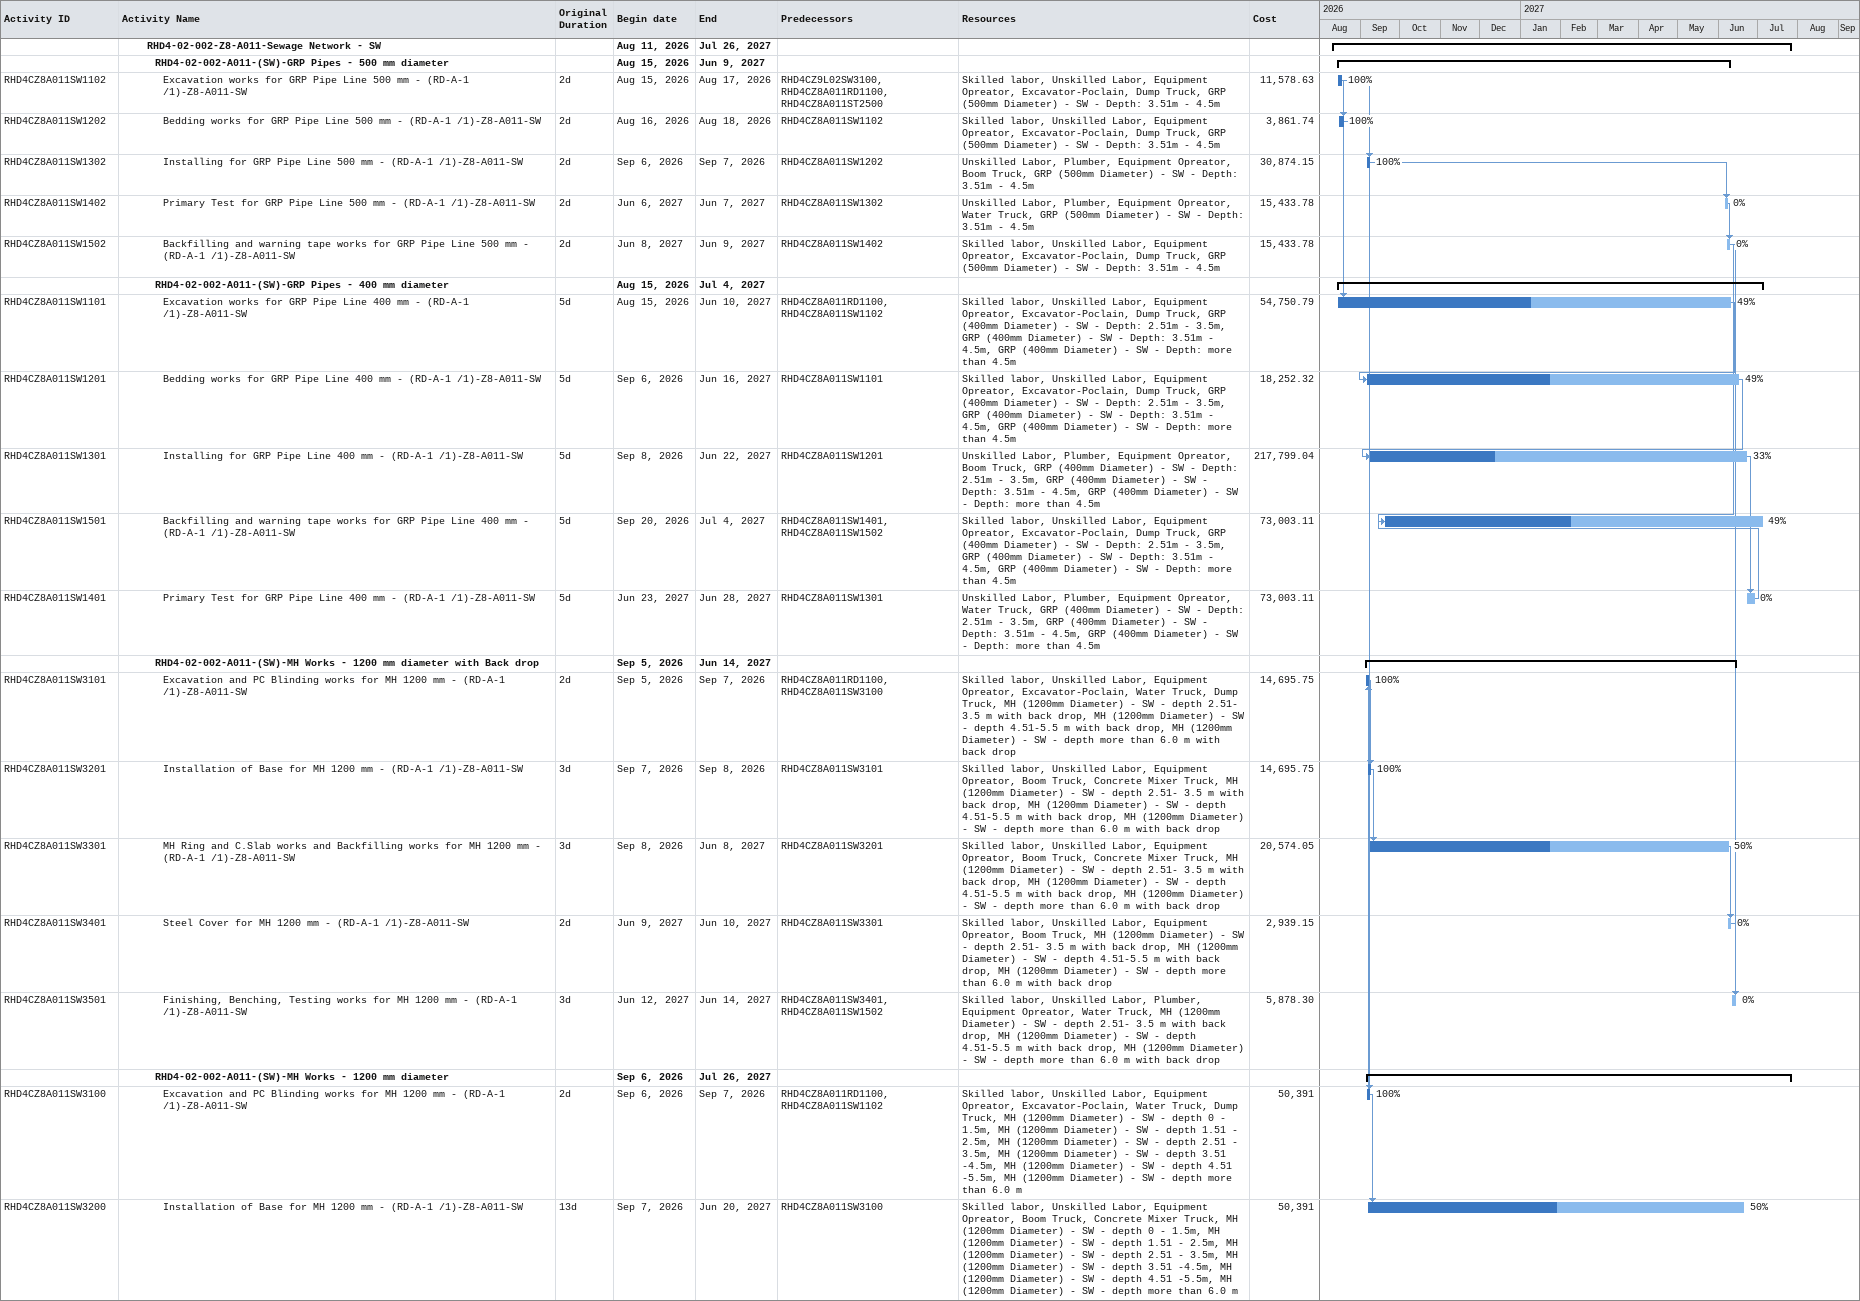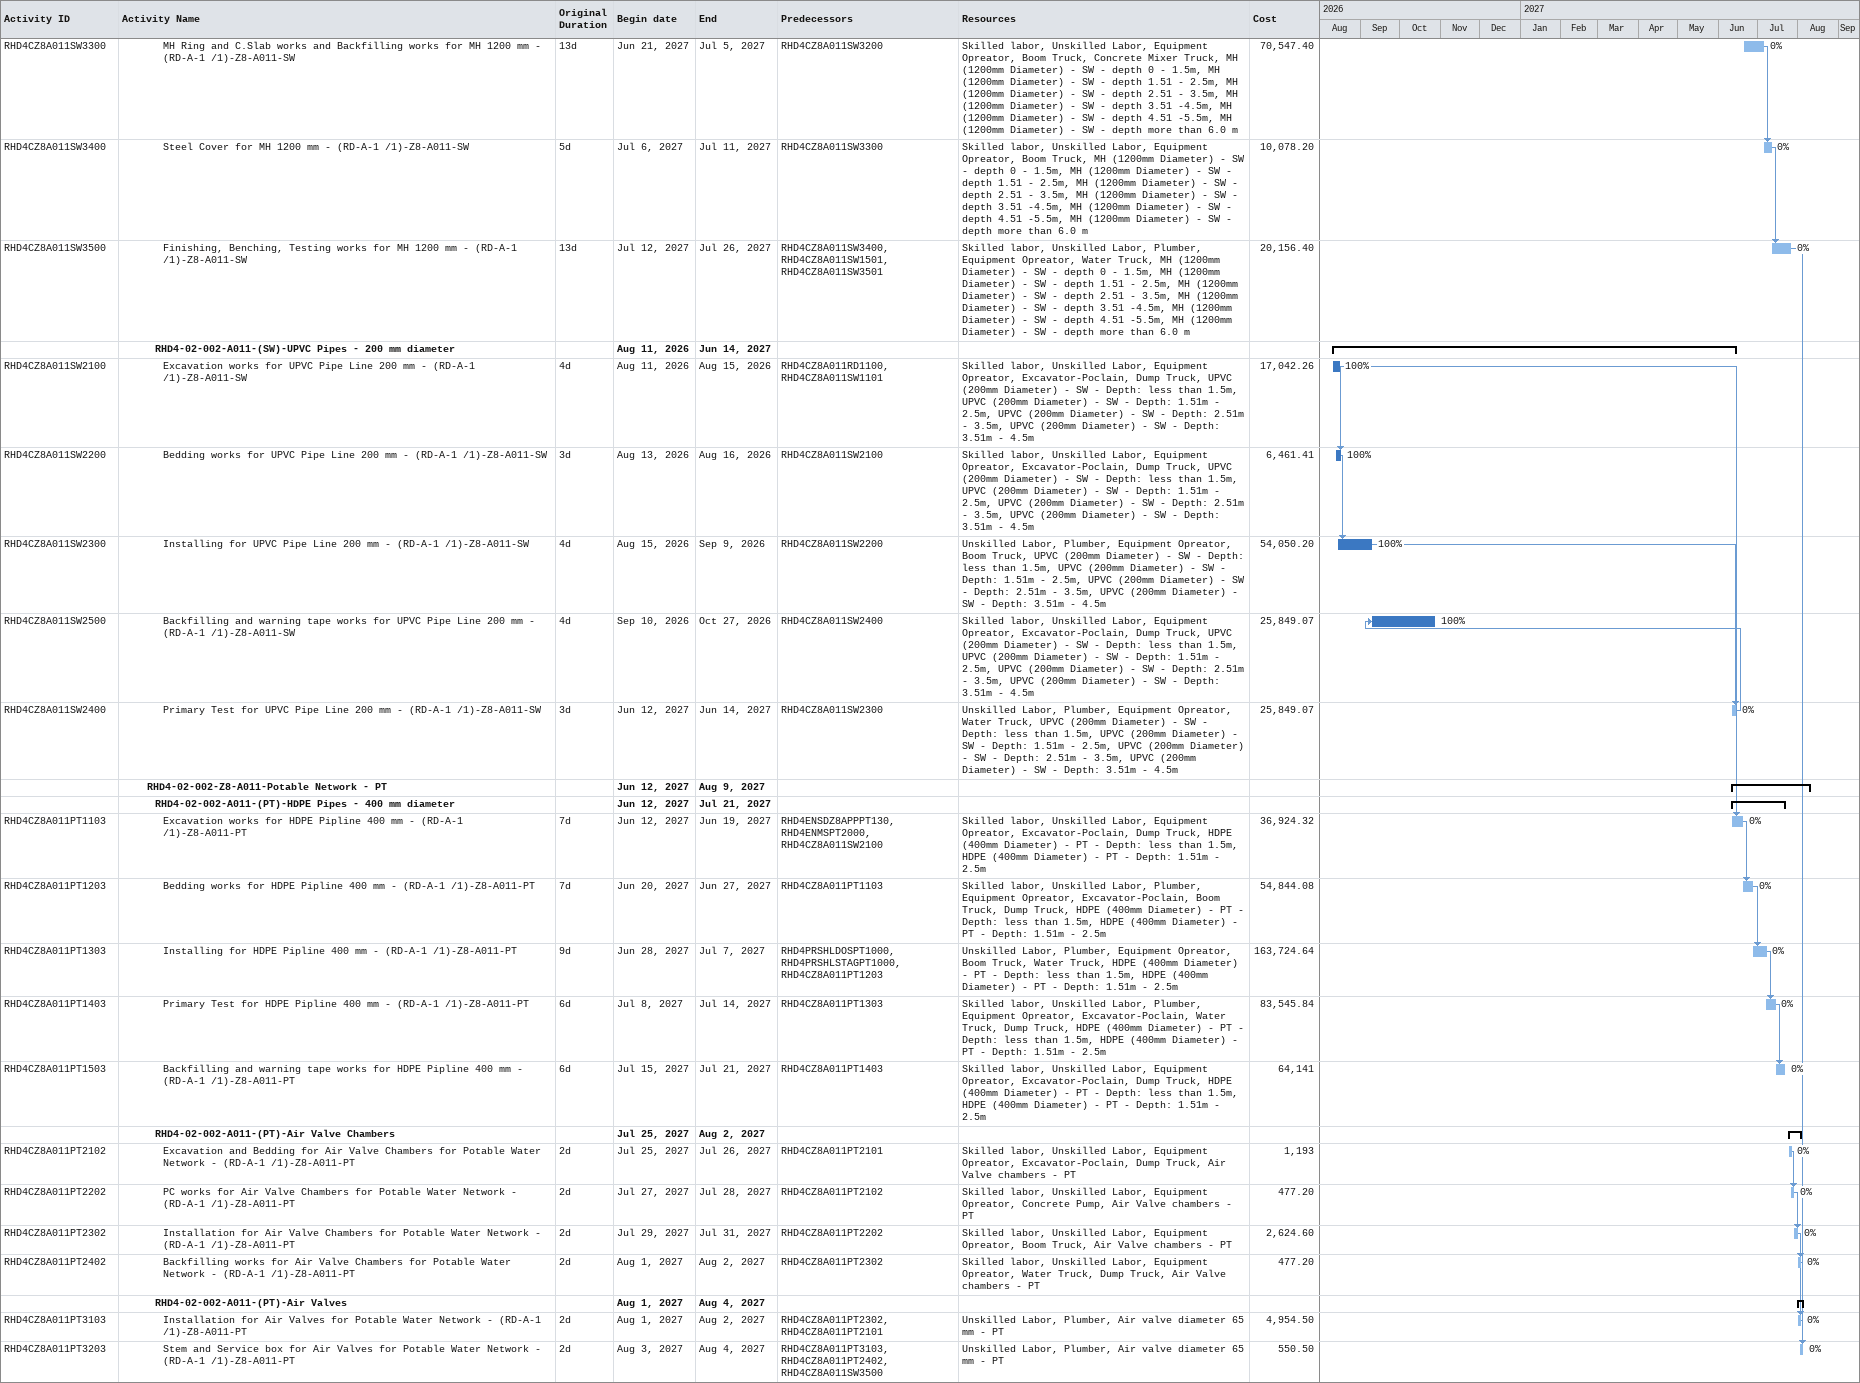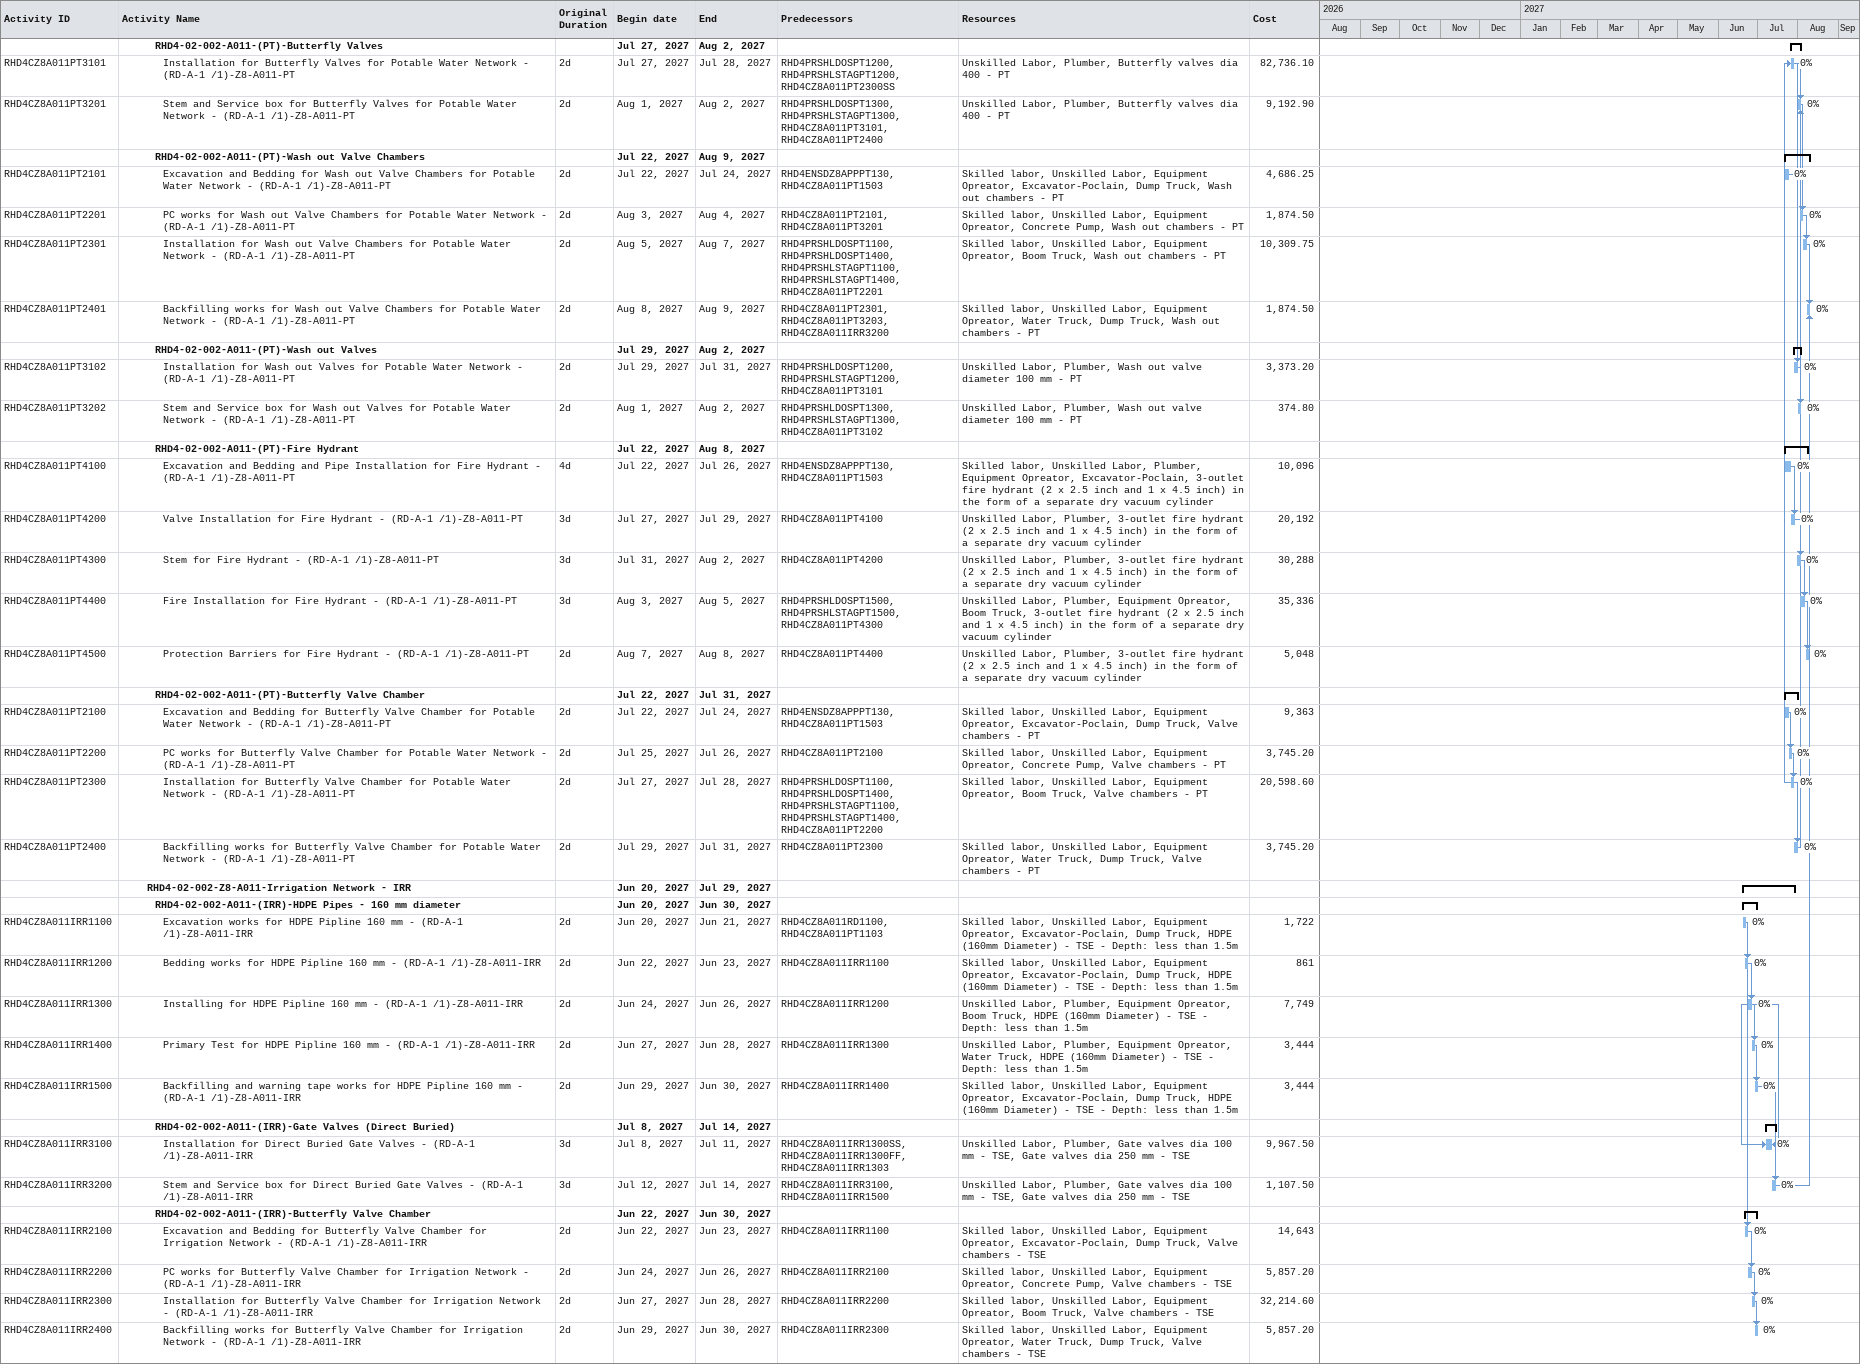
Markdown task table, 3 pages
| ID | Level | Task | Original duration | Start | Finish | Predecessors | Resources | % complete | Cost |
|---|---|---|---|---|---|---|---|---|---|
|  | 4 | **RHD4-02-002-Z8-A011-Sewage Network - SW** |  | 2026-08-11 | 2027-07-26 |  |  |  |  |
|  | 5 | **RHD4-02-002-A011-(SW)-GRP Pipes - 500 mm diameter** |  | 2026-08-15 | 2027-06-09 |  |  |  |  |
| RHD4CZ8A011SW1102 | 6 | Excavation works for GRP Pipe Line 500 mm - (RD-A-1 /1)-Z8-A011-SW | 2d | 2026-08-15 | 2026-08-17 | RHD4CZ9L02SW3100, RHD4CZ8A011RD1100, RHD4CZ8A011ST2500 | Skilled labor, Unskilled Labor, Equipment Opreator, Excavator-Poclain, Dump Truck, GRP (500mm Diameter) - SW - Depth: 3.51m - 4.5m | 100 | 11578.63 |
| RHD4CZ8A011SW1202 | 6 | Bedding works for GRP Pipe Line 500 mm - (RD-A-1 /1)-Z8-A011-SW | 2d | 2026-08-16 | 2026-08-18 | RHD4CZ8A011SW1102 | Skilled labor, Unskilled Labor, Equipment Opreator, Excavator-Poclain, Dump Truck, GRP (500mm Diameter) - SW - Depth: 3.51m - 4.5m | 100 | 3861.74 |
| RHD4CZ8A011SW1302 | 6 | Installing for GRP Pipe Line 500 mm - (RD-A-1 /1)-Z8-A011-SW | 2d | 2026-09-06 | 2026-09-07 | RHD4CZ8A011SW1202 | Unskilled Labor, Plumber, Equipment Opreator, Boom Truck, GRP (500mm Diameter) - SW - Depth: 3.51m - 4.5m | 100 | 30874.15 |
| RHD4CZ8A011SW1402 | 6 | Primary Test for GRP Pipe Line 500 mm - (RD-A-1 /1)-Z8-A011-SW | 2d | 2027-06-06 | 2027-06-07 | RHD4CZ8A011SW1302 | Unskilled Labor, Plumber, Equipment Opreator, Water Truck, GRP (500mm Diameter) - SW - Depth: 3.51m - 4.5m | 0 | 15433.78 |
| RHD4CZ8A011SW1502 | 6 | Backfilling and warning tape works for GRP Pipe Line 500 mm - (RD-A-1 /1)-Z8-A011-SW | 2d | 2027-06-08 | 2027-06-09 | RHD4CZ8A011SW1402 | Skilled labor, Unskilled Labor, Equipment Opreator, Excavator-Poclain, Dump Truck, GRP (500mm Diameter) - SW - Depth: 3.51m - 4.5m | 0 | 15433.78 |
|  | 5 | **RHD4-02-002-A011-(SW)-GRP Pipes - 400 mm diameter** |  | 2026-08-15 | 2027-07-04 |  |  |  |  |
| RHD4CZ8A011SW1101 | 6 | Excavation works for GRP Pipe Line 400 mm - (RD-A-1 /1)-Z8-A011-SW | 5d | 2026-08-15 | 2027-06-10 | RHD4CZ8A011RD1100, RHD4CZ8A011SW1102 | Skilled labor, Unskilled Labor, Equipment Opreator, Excavator-Poclain, Dump Truck, GRP (400mm Diameter) - SW - Depth: 2.51m - 3.5m, GRP (400mm Diameter) - SW - Depth: 3.51m - 4.5m, GRP (400mm Diameter) - SW - Depth: more than 4.5m | 49 | 54750.79 |
| RHD4CZ8A011SW1201 | 6 | Bedding works for GRP Pipe Line 400 mm - (RD-A-1 /1)-Z8-A011-SW | 5d | 2026-09-06 | 2027-06-16 | RHD4CZ8A011SW1101 | Skilled labor, Unskilled Labor, Equipment Opreator, Excavator-Poclain, Dump Truck, GRP (400mm Diameter) - SW - Depth: 2.51m - 3.5m, GRP (400mm Diameter) - SW - Depth: 3.51m - 4.5m, GRP (400mm Diameter) - SW - Depth: more than 4.5m | 49 | 18252.32 |
| RHD4CZ8A011SW1301 | 6 | Installing for GRP Pipe Line 400 mm - (RD-A-1 /1)-Z8-A011-SW | 5d | 2026-09-08 | 2027-06-22 | RHD4CZ8A011SW1201 | Unskilled Labor, Plumber, Equipment Opreator, Boom Truck, GRP (400mm Diameter) - SW - Depth: 2.51m - 3.5m, GRP (400mm Diameter) - SW - Depth: 3.51m - 4.5m, GRP (400mm Diameter) - SW - Depth: more than 4.5m | 33 | 217799.04 |
| RHD4CZ8A011SW1501 | 6 | Backfilling and warning tape works for GRP Pipe Line 400 mm - (RD-A-1 /1)-Z8-A011-SW | 5d | 2026-09-20 | 2027-07-04 | RHD4CZ8A011SW1401, RHD4CZ8A011SW1502 | Skilled labor, Unskilled Labor, Equipment Opreator, Excavator-Poclain, Dump Truck, GRP (400mm Diameter) - SW - Depth: 2.51m - 3.5m, GRP (400mm Diameter) - SW - Depth: 3.51m - 4.5m, GRP (400mm Diameter) - SW - Depth: more than 4.5m | 49 | 73003.11 |
| RHD4CZ8A011SW1401 | 6 | Primary Test for GRP Pipe Line 400 mm - (RD-A-1 /1)-Z8-A011-SW | 5d | 2027-06-23 | 2027-06-28 | RHD4CZ8A011SW1301 | Unskilled Labor, Plumber, Equipment Opreator, Water Truck, GRP (400mm Diameter) - SW - Depth: 2.51m - 3.5m, GRP (400mm Diameter) - SW - Depth: 3.51m - 4.5m, GRP (400mm Diameter) - SW - Depth: more than 4.5m | 0 | 73003.11 |
|  | 5 | **RHD4-02-002-A011-(SW)-MH Works - 1200 mm diameter with Back drop** |  | 2026-09-05 | 2027-06-14 |  |  |  |  |
| RHD4CZ8A011SW3101 | 6 | Excavation and PC Blinding works for MH 1200 mm - (RD-A-1 /1)-Z8-A011-SW | 2d | 2026-09-05 | 2026-09-07 | RHD4CZ8A011RD1100, RHD4CZ8A011SW3100 | Skilled labor, Unskilled Labor, Equipment Opreator, Excavator-Poclain, Water Truck, Dump Truck, MH (1200mm Diameter) - SW - depth 2.51- 3.5 m with back drop, MH (1200mm Diameter) - SW - depth 4.51-5.5 m with back drop, MH (1200mm Diameter) - SW - depth more than 6.0 m with back drop | 100 | 14695.75 |
| RHD4CZ8A011SW3201 | 6 | Installation of Base for MH 1200 mm - (RD-A-1 /1)-Z8-A011-SW | 3d | 2026-09-07 | 2026-09-08 | RHD4CZ8A011SW3101 | Skilled labor, Unskilled Labor, Equipment Opreator, Boom Truck, Concrete Mixer Truck, MH (1200mm Diameter) - SW - depth 2.51- 3.5 m with back drop, MH (1200mm Diameter) - SW - depth 4.51-5.5 m with back drop, MH (1200mm Diameter) - SW - depth more than 6.0 m with back drop | 100 | 14695.75 |
| RHD4CZ8A011SW3301 | 6 | MH Ring and C.Slab works and Backfilling works for MH 1200 mm - (RD-A-1 /1)-Z8-A011-SW | 3d | 2026-09-08 | 2027-06-08 | RHD4CZ8A011SW3201 | Skilled labor, Unskilled Labor, Equipment Opreator, Boom Truck, Concrete Mixer Truck, MH (1200mm Diameter) - SW - depth 2.51- 3.5 m with back drop, MH (1200mm Diameter) - SW - depth 4.51-5.5 m with back drop, MH (1200mm Diameter) - SW - depth more than 6.0 m with back drop | 50 | 20574.05 |
| RHD4CZ8A011SW3401 | 6 | Steel Cover for MH 1200 mm - (RD-A-1 /1)-Z8-A011-SW | 2d | 2027-06-09 | 2027-06-10 | RHD4CZ8A011SW3301 | Skilled labor, Unskilled Labor, Equipment Opreator, Boom Truck, MH (1200mm Diameter) - SW - depth 2.51- 3.5 m with back drop, MH (1200mm Diameter) - SW - depth 4.51-5.5 m with back drop, MH (1200mm Diameter) - SW - depth more than 6.0 m with back drop | 0 | 2939.15 |
| RHD4CZ8A011SW3501 | 6 | Finishing, Benching, Testing works for MH 1200 mm - (RD-A-1 /1)-Z8-A011-SW | 3d | 2027-06-12 | 2027-06-14 | RHD4CZ8A011SW3401, RHD4CZ8A011SW1502 | Skilled labor, Unskilled Labor, Plumber, Equipment Opreator, Water Truck, MH (1200mm Diameter) - SW - depth 2.51- 3.5 m with back drop, MH (1200mm Diameter) - SW - depth 4.51-5.5 m with back drop, MH (1200mm Diameter) - SW - depth more than 6.0 m with back drop | 0 | 5878.30 |
|  | 5 | **RHD4-02-002-A011-(SW)-MH Works - 1200 mm diameter** |  | 2026-09-06 | 2027-07-26 |  |  |  |  |
| RHD4CZ8A011SW3100 | 6 | Excavation and PC Blinding works for MH 1200 mm - (RD-A-1 /1)-Z8-A011-SW | 2d | 2026-09-06 | 2026-09-07 | RHD4CZ8A011RD1100, RHD4CZ8A011SW1102 | Skilled labor, Unskilled Labor, Equipment Opreator, Excavator-Poclain, Water Truck, Dump Truck, MH (1200mm Diameter) - SW - depth 0 - 1.5m, MH (1200mm Diameter) - SW - depth 1.51 - 2.5m, MH (1200mm Diameter) - SW - depth 2.51 - 3.5m, MH (1200mm Diameter) - SW - depth 3.51 -4.5m, MH (1200mm Diameter) - SW - depth 4.51 -5.5m, MH (1200mm Diameter) - SW - depth more than 6.0 m | 100 | 50391 |
| RHD4CZ8A011SW3200 | 6 | Installation of Base for MH 1200 mm - (RD-A-1 /1)-Z8-A011-SW | 13d | 2026-09-07 | 2027-06-20 | RHD4CZ8A011SW3100 | Skilled labor, Unskilled Labor, Equipment Opreator, Boom Truck, Concrete Mixer Truck, MH (1200mm Diameter) - SW - depth 0 - 1.5m, MH (1200mm Diameter) - SW - depth 1.51 - 2.5m, MH (1200mm Diameter) - SW - depth 2.51 - 3.5m, MH (1200mm Diameter) - SW - depth 3.51 -4.5m, MH (1200mm Diameter) - SW - depth 4.51 -5.5m, MH (1200mm Diameter) - SW - depth more than 6.0 m | 50 | 50391 |
| RHD4CZ8A011SW3300 | 6 | MH Ring and C.Slab works and Backfilling works for MH 1200 mm - (RD-A-1 /1)-Z8-A011-SW | 13d | 2027-06-21 | 2027-07-05 | RHD4CZ8A011SW3200 | Skilled labor, Unskilled Labor, Equipment Opreator, Boom Truck, Concrete Mixer Truck, MH (1200mm Diameter) - SW - depth 0 - 1.5m, MH (1200mm Diameter) - SW - depth 1.51 - 2.5m, MH (1200mm Diameter) - SW - depth 2.51 - 3.5m, MH (1200mm Diameter) - SW - depth 3.51 -4.5m, MH (1200mm Diameter) - SW - depth 4.51 -5.5m, MH (1200mm Diameter) - SW - depth more than 6.0 m | 0 | 70547.40 |
| RHD4CZ8A011SW3400 | 6 | Steel Cover for MH 1200 mm - (RD-A-1 /1)-Z8-A011-SW | 5d | 2027-07-06 | 2027-07-11 | RHD4CZ8A011SW3300 | Skilled labor, Unskilled Labor, Equipment Opreator, Boom Truck, MH (1200mm Diameter) - SW - depth 0 - 1.5m, MH (1200mm Diameter) - SW - depth 1.51 - 2.5m, MH (1200mm Diameter) - SW - depth 2.51 - 3.5m, MH (1200mm Diameter) - SW - depth 3.51 -4.5m, MH (1200mm Diameter) - SW - depth 4.51 -5.5m, MH (1200mm Diameter) - SW - depth more than 6.0 m | 0 | 10078.20 |
| RHD4CZ8A011SW3500 | 6 | Finishing, Benching, Testing works for MH 1200 mm - (RD-A-1 /1)-Z8-A011-SW | 13d | 2027-07-12 | 2027-07-26 | RHD4CZ8A011SW3400, RHD4CZ8A011SW1501, RHD4CZ8A011SW3501 | Skilled labor, Unskilled Labor, Plumber, Equipment Opreator, Water Truck, MH (1200mm Diameter) - SW - depth 0 - 1.5m, MH (1200mm Diameter) - SW - depth 1.51 - 2.5m, MH (1200mm Diameter) - SW - depth 2.51 - 3.5m, MH (1200mm Diameter) - SW - depth 3.51 -4.5m, MH (1200mm Diameter) - SW - depth 4.51 -5.5m, MH (1200mm Diameter) - SW - depth more than 6.0 m | 0 | 20156.40 |
|  | 5 | **RHD4-02-002-A011-(SW)-UPVC Pipes - 200 mm diameter** |  | 2026-08-11 | 2027-06-14 |  |  |  |  |
| RHD4CZ8A011SW2100 | 6 | Excavation works for UPVC Pipe Line 200 mm - (RD-A-1 /1)-Z8-A011-SW | 4d | 2026-08-11 | 2026-08-15 | RHD4CZ8A011RD1100, RHD4CZ8A011SW1101 | Skilled labor, Unskilled Labor, Equipment Opreator, Excavator-Poclain, Dump Truck, UPVC (200mm Diameter) - SW - Depth: less than 1.5m, UPVC (200mm Diameter) - SW - Depth: 1.51m - 2.5m, UPVC (200mm Diameter) - SW - Depth: 2.51m - 3.5m, UPVC (200mm Diameter) - SW - Depth: 3.51m - 4.5m | 100 | 17042.26 |
| RHD4CZ8A011SW2200 | 6 | Bedding works for UPVC Pipe Line 200 mm - (RD-A-1 /1)-Z8-A011-SW | 3d | 2026-08-13 | 2026-08-16 | RHD4CZ8A011SW2100 | Skilled labor, Unskilled Labor, Equipment Opreator, Excavator-Poclain, Dump Truck, UPVC (200mm Diameter) - SW - Depth: less than 1.5m, UPVC (200mm Diameter) - SW - Depth: 1.51m - 2.5m, UPVC (200mm Diameter) - SW - Depth: 2.51m - 3.5m, UPVC (200mm Diameter) - SW - Depth: 3.51m - 4.5m | 100 | 6461.41 |
| RHD4CZ8A011SW2300 | 6 | Installing for UPVC Pipe Line 200 mm - (RD-A-1 /1)-Z8-A011-SW | 4d | 2026-08-15 | 2026-09-09 | RHD4CZ8A011SW2200 | Unskilled Labor, Plumber, Equipment Opreator, Boom Truck, UPVC (200mm Diameter) - SW - Depth: less than 1.5m, UPVC (200mm Diameter) - SW - Depth: 1.51m - 2.5m, UPVC (200mm Diameter) - SW - Depth: 2.51m - 3.5m, UPVC (200mm Diameter) - SW - Depth: 3.51m - 4.5m | 100 | 54050.20 |
| RHD4CZ8A011SW2500 | 6 | Backfilling and warning tape works for UPVC Pipe Line 200 mm - (RD-A-1 /1)-Z8-A011-SW | 4d | 2026-09-10 | 2026-10-27 | RHD4CZ8A011SW2400 | Skilled labor, Unskilled Labor, Equipment Opreator, Excavator-Poclain, Dump Truck, UPVC (200mm Diameter) - SW - Depth: less than 1.5m, UPVC (200mm Diameter) - SW - Depth: 1.51m - 2.5m, UPVC (200mm Diameter) - SW - Depth: 2.51m - 3.5m, UPVC (200mm Diameter) - SW - Depth: 3.51m - 4.5m | 100 | 25849.07 |
| RHD4CZ8A011SW2400 | 6 | Primary Test for UPVC Pipe Line 200 mm - (RD-A-1 /1)-Z8-A011-SW | 3d | 2027-06-12 | 2027-06-14 | RHD4CZ8A011SW2300 | Unskilled Labor, Plumber, Equipment Opreator, Water Truck, UPVC (200mm Diameter) - SW - Depth: less than 1.5m, UPVC (200mm Diameter) - SW - Depth: 1.51m - 2.5m, UPVC (200mm Diameter) - SW - Depth: 2.51m - 3.5m, UPVC (200mm Diameter) - SW - Depth: 3.51m - 4.5m | 0 | 25849.07 |
|  | 4 | **RHD4-02-002-Z8-A011-Potable Network - PT** |  | 2027-06-12 | 2027-08-09 |  |  |  |  |
|  | 5 | **RHD4-02-002-A011-(PT)-HDPE Pipes - 400 mm diameter** |  | 2027-06-12 | 2027-07-21 |  |  |  |  |
| RHD4CZ8A011PT1103 | 6 | Excavation works for HDPE Pipline 400 mm - (RD-A-1 /1)-Z8-A011-PT | 7d | 2027-06-12 | 2027-06-19 | RHD4ENSDZ8APPPT130, RHD4ENMSPT2000, RHD4CZ8A011SW2100 | Skilled labor, Unskilled Labor, Equipment Opreator, Excavator-Poclain, Dump Truck, HDPE (400mm Diameter) - PT - Depth: less than 1.5m, HDPE (400mm Diameter) - PT - Depth: 1.51m - 2.5m | 0 | 36924.32 |
| RHD4CZ8A011PT1203 | 6 | Bedding works for HDPE Pipline 400 mm - (RD-A-1 /1)-Z8-A011-PT | 7d | 2027-06-20 | 2027-06-27 | RHD4CZ8A011PT1103 | Skilled labor, Unskilled Labor, Plumber, Equipment Opreator, Excavator-Poclain, Boom Truck, Dump Truck, HDPE (400mm Diameter) - PT - Depth: less than 1.5m, HDPE (400mm Diameter) - PT - Depth: 1.51m - 2.5m | 0 | 54844.08 |
| RHD4CZ8A011PT1303 | 6 | Installing for HDPE Pipline 400 mm - (RD-A-1 /1)-Z8-A011-PT | 9d | 2027-06-28 | 2027-07-07 | RHD4PRSHLDOSPT1000, RHD4PRSHLSTAGPT1000, RHD4CZ8A011PT1203 | Unskilled Labor, Plumber, Equipment Opreator, Boom Truck, Water Truck, HDPE (400mm Diameter) - PT - Depth: less than 1.5m, HDPE (400mm Diameter) - PT - Depth: 1.51m - 2.5m | 0 | 163724.64 |
| RHD4CZ8A011PT1403 | 6 | Primary Test for HDPE Pipline 400 mm - (RD-A-1 /1)-Z8-A011-PT | 6d | 2027-07-08 | 2027-07-14 | RHD4CZ8A011PT1303 | Skilled labor, Unskilled Labor, Plumber, Equipment Opreator, Excavator-Poclain, Water Truck, Dump Truck, HDPE (400mm Diameter) - PT - Depth: less than 1.5m, HDPE (400mm Diameter) - PT - Depth: 1.51m - 2.5m | 0 | 83545.84 |
| RHD4CZ8A011PT1503 | 6 | Backfilling and warning tape works for HDPE Pipline 400 mm - (RD-A-1 /1)-Z8-A011-PT | 6d | 2027-07-15 | 2027-07-21 | RHD4CZ8A011PT1403 | Skilled labor, Unskilled Labor, Equipment Opreator, Excavator-Poclain, Dump Truck, HDPE (400mm Diameter) - PT - Depth: less than 1.5m, HDPE (400mm Diameter) - PT - Depth: 1.51m - 2.5m | 0 | 64141 |
|  | 5 | **RHD4-02-002-A011-(PT)-Air Valve Chambers** |  | 2027-07-25 | 2027-08-02 |  |  |  |  |
| RHD4CZ8A011PT2102 | 6 | Excavation and Bedding for Air Valve Chambers for Potable Water Network - (RD-A-1 /1)-Z8-A011-PT | 2d | 2027-07-25 | 2027-07-26 | RHD4CZ8A011PT2101 | Skilled labor, Unskilled Labor, Equipment Opreator, Excavator-Poclain, Dump Truck, Air Valve chambers - PT | 0 | 1193 |
| RHD4CZ8A011PT2202 | 6 | PC works for Air Valve Chambers for Potable Water Network - (RD-A-1 /1)-Z8-A011-PT | 2d | 2027-07-27 | 2027-07-28 | RHD4CZ8A011PT2102 | Skilled labor, Unskilled Labor, Equipment Opreator, Concrete Pump, Air Valve chambers - PT | 0 | 477.20 |
| RHD4CZ8A011PT2302 | 6 | Installation for Air Valve Chambers for Potable Water Network - (RD-A-1 /1)-Z8-A011-PT | 2d | 2027-07-29 | 2027-07-31 | RHD4CZ8A011PT2202 | Skilled labor, Unskilled Labor, Equipment Opreator, Boom Truck, Air Valve chambers - PT | 0 | 2624.60 |
| RHD4CZ8A011PT2402 | 6 | Backfilling works for Air Valve Chambers for Potable Water Network - (RD-A-1 /1)-Z8-A011-PT | 2d | 2027-08-01 | 2027-08-02 | RHD4CZ8A011PT2302 | Skilled labor, Unskilled Labor, Equipment Opreator, Water Truck, Dump Truck, Air Valve chambers - PT | 0 | 477.20 |
|  | 5 | **RHD4-02-002-A011-(PT)-Air Valves** |  | 2027-08-01 | 2027-08-04 |  |  |  |  |
| RHD4CZ8A011PT3103 | 6 | Installation for Air Valves for Potable Water Network - (RD-A-1 /1)-Z8-A011-PT | 2d | 2027-08-01 | 2027-08-02 | RHD4CZ8A011PT2302, RHD4CZ8A011PT2101 | Unskilled Labor, Plumber, Air valve diameter 65 mm - PT | 0 | 4954.50 |
| RHD4CZ8A011PT3203 | 6 | Stem and Service box for Air Valves for Potable Water Network - (RD-A-1 /1)-Z8-A011-PT | 2d | 2027-08-03 | 2027-08-04 | RHD4CZ8A011PT3103, RHD4CZ8A011PT2402, RHD4CZ8A011SW3500 | Unskilled Labor, Plumber, Air valve diameter 65 mm - PT | 0 | 550.50 |
|  | 5 | **RHD4-02-002-A011-(PT)-Butterfly Valves** |  | 2027-07-27 | 2027-08-02 |  |  |  |  |
| RHD4CZ8A011PT3101 | 6 | Installation for Butterfly Valves for Potable Water Network - (RD-A-1 /1)-Z8-A011-PT | 2d | 2027-07-27 | 2027-07-28 | RHD4PRSHLDOSPT1200, RHD4PRSHLSTAGPT1200, RHD4CZ8A011PT2300SS | Unskilled Labor, Plumber, Butterfly valves dia 400 - PT | 0 | 82736.10 |
| RHD4CZ8A011PT3201 | 6 | Stem and Service box for Butterfly Valves for Potable Water Network - (RD-A-1 /1)-Z8-A011-PT | 2d | 2027-08-01 | 2027-08-02 | RHD4PRSHLDOSPT1300, RHD4PRSHLSTAGPT1300, RHD4CZ8A011PT3101, RHD4CZ8A011PT2400 | Unskilled Labor, Plumber, Butterfly valves dia 400 - PT | 0 | 9192.90 |
|  | 5 | **RHD4-02-002-A011-(PT)-Wash out Valve Chambers** |  | 2027-07-22 | 2027-08-09 |  |  |  |  |
| RHD4CZ8A011PT2101 | 6 | Excavation and Bedding for Wash out Valve Chambers for Potable Water Network - (RD-A-1 /1)-Z8-A011-PT | 2d | 2027-07-22 | 2027-07-24 | RHD4ENSDZ8APPPT130, RHD4CZ8A011PT1503 | Skilled labor, Unskilled Labor, Equipment Opreator, Excavator-Poclain, Dump Truck, Wash out chambers - PT | 0 | 4686.25 |
| RHD4CZ8A011PT2201 | 6 | PC works for Wash out Valve Chambers for Potable Water Network - (RD-A-1 /1)-Z8-A011-PT | 2d | 2027-08-03 | 2027-08-04 | RHD4CZ8A011PT2101, RHD4CZ8A011PT3201 | Skilled labor, Unskilled Labor, Equipment Opreator, Concrete Pump, Wash out chambers - PT | 0 | 1874.50 |
| RHD4CZ8A011PT2301 | 6 | Installation for Wash out Valve Chambers for Potable Water Network - (RD-A-1 /1)-Z8-A011-PT | 2d | 2027-08-05 | 2027-08-07 | RHD4PRSHLDOSPT1100, RHD4PRSHLDOSPT1400, RHD4PRSHLSTAGPT1100, RHD4PRSHLSTAGPT1400, RHD4CZ8A011PT2201 | Skilled labor, Unskilled Labor, Equipment Opreator, Boom Truck, Wash out chambers - PT | 0 | 10309.75 |
| RHD4CZ8A011PT2401 | 6 | Backfilling works for Wash out Valve Chambers for Potable Water Network - (RD-A-1 /1)-Z8-A011-PT | 2d | 2027-08-08 | 2027-08-09 | RHD4CZ8A011PT2301, RHD4CZ8A011PT3203, RHD4CZ8A011IRR3200 | Skilled labor, Unskilled Labor, Equipment Opreator, Water Truck, Dump Truck, Wash out chambers - PT | 0 | 1874.50 |
|  | 5 | **RHD4-02-002-A011-(PT)-Wash out Valves** |  | 2027-07-29 | 2027-08-02 |  |  |  |  |
| RHD4CZ8A011PT3102 | 6 | Installation for Wash out Valves for Potable Water Network - (RD-A-1 /1)-Z8-A011-PT | 2d | 2027-07-29 | 2027-07-31 | RHD4PRSHLDOSPT1200, RHD4PRSHLSTAGPT1200, RHD4CZ8A011PT3101 | Unskilled Labor, Plumber, Wash out valve diameter 100 mm - PT | 0 | 3373.20 |
| RHD4CZ8A011PT3202 | 6 | Stem and Service box for Wash out Valves for Potable Water Network - (RD-A-1 /1)-Z8-A011-PT | 2d | 2027-08-01 | 2027-08-02 | RHD4PRSHLDOSPT1300, RHD4PRSHLSTAGPT1300, RHD4CZ8A011PT3102 | Unskilled Labor, Plumber, Wash out valve diameter 100 mm - PT | 0 | 374.80 |
|  | 5 | **RHD4-02-002-A011-(PT)-Fire Hydrant** |  | 2027-07-22 | 2027-08-08 |  |  |  |  |
| RHD4CZ8A011PT4100 | 6 | Excavation and Bedding and Pipe Installation for Fire Hydrant - (RD-A-1 /1)-Z8-A011-PT | 4d | 2027-07-22 | 2027-07-26 | RHD4ENSDZ8APPPT130, RHD4CZ8A011PT1503 | Skilled labor, Unskilled Labor, Plumber, Equipment Opreator, Excavator-Poclain, 3-outlet fire hydrant (2 x 2.5 inch and 1 x 4.5 inch) in the form of a separate dry vacuum cylinder | 0 | 10096 |
| RHD4CZ8A011PT4200 | 6 | Valve Installation for Fire Hydrant - (RD-A-1 /1)-Z8-A011-PT | 3d | 2027-07-27 | 2027-07-29 | RHD4CZ8A011PT4100 | Unskilled Labor, Plumber, 3-outlet fire hydrant (2 x 2.5 inch and 1 x 4.5 inch) in the form of a separate dry vacuum cylinder | 0 | 20192 |
| RHD4CZ8A011PT4300 | 6 | Stem for Fire Hydrant - (RD-A-1 /1)-Z8-A011-PT | 3d | 2027-07-31 | 2027-08-02 | RHD4CZ8A011PT4200 | Unskilled Labor, Plumber, 3-outlet fire hydrant (2 x 2.5 inch and 1 x 4.5 inch) in the form of a separate dry vacuum cylinder | 0 | 30288 |
| RHD4CZ8A011PT4400 | 6 | Fire Installation for Fire Hydrant - (RD-A-1 /1)-Z8-A011-PT | 3d | 2027-08-03 | 2027-08-05 | RHD4PRSHLDOSPT1500, RHD4PRSHLSTAGPT1500, RHD4CZ8A011PT4300 | Unskilled Labor, Plumber, Equipment Opreator, Boom Truck, 3-outlet fire hydrant (2 x 2.5 inch and 1 x 4.5 inch) in the form of a separate dry vacuum cylinder | 0 | 35336 |
| RHD4CZ8A011PT4500 | 6 | Protection Barriers for Fire Hydrant - (RD-A-1 /1)-Z8-A011-PT | 2d | 2027-08-07 | 2027-08-08 | RHD4CZ8A011PT4400 | Unskilled Labor, Plumber, 3-outlet fire hydrant (2 x 2.5 inch and 1 x 4.5 inch) in the form of a separate dry vacuum cylinder | 0 | 5048 |
|  | 5 | **RHD4-02-002-A011-(PT)-Butterfly Valve Chamber** |  | 2027-07-22 | 2027-07-31 |  |  |  |  |
| RHD4CZ8A011PT2100 | 6 | Excavation and Bedding for Butterfly Valve Chamber for Potable Water Network - (RD-A-1 /1)-Z8-A011-PT | 2d | 2027-07-22 | 2027-07-24 | RHD4ENSDZ8APPPT130, RHD4CZ8A011PT1503 | Skilled labor, Unskilled Labor, Equipment Opreator, Excavator-Poclain, Dump Truck, Valve chambers - PT | 0 | 9363 |
| RHD4CZ8A011PT2200 | 6 | PC works for Butterfly Valve Chamber for Potable Water Network - (RD-A-1 /1)-Z8-A011-PT | 2d | 2027-07-25 | 2027-07-26 | RHD4CZ8A011PT2100 | Skilled labor, Unskilled Labor, Equipment Opreator, Concrete Pump, Valve chambers - PT | 0 | 3745.20 |
| RHD4CZ8A011PT2300 | 6 | Installation for Butterfly Valve Chamber for Potable Water Network - (RD-A-1 /1)-Z8-A011-PT | 2d | 2027-07-27 | 2027-07-28 | RHD4PRSHLDOSPT1100, RHD4PRSHLDOSPT1400, RHD4PRSHLSTAGPT1100, RHD4PRSHLSTAGPT1400, RHD4CZ8A011PT2200 | Skilled labor, Unskilled Labor, Equipment Opreator, Boom Truck, Valve chambers - PT | 0 | 20598.60 |
| RHD4CZ8A011PT2400 | 6 | Backfilling works for Butterfly Valve Chamber for Potable Water Network - (RD-A-1 /1)-Z8-A011-PT | 2d | 2027-07-29 | 2027-07-31 | RHD4CZ8A011PT2300 | Skilled labor, Unskilled Labor, Equipment Opreator, Water Truck, Dump Truck, Valve chambers - PT | 0 | 3745.20 |
|  | 4 | **RHD4-02-002-Z8-A011-Irrigation Network - IRR** |  | 2027-06-20 | 2027-07-29 |  |  |  |  |
|  | 5 | **RHD4-02-002-A011-(IRR)-HDPE Pipes - 160 mm diameter** |  | 2027-06-20 | 2027-06-30 |  |  |  |  |
| RHD4CZ8A011IRR1100 | 6 | Excavation works for HDPE Pipline 160 mm - (RD-A-1 /1)-Z8-A011-IRR | 2d | 2027-06-20 | 2027-06-21 | RHD4CZ8A011RD1100, RHD4CZ8A011PT1103 | Skilled labor, Unskilled Labor, Equipment Opreator, Excavator-Poclain, Dump Truck, HDPE (160mm Diameter) - TSE - Depth: less than 1.5m | 0 | 1722 |
| RHD4CZ8A011IRR1200 | 6 | Bedding works for HDPE Pipline 160 mm - (RD-A-1 /1)-Z8-A011-IRR | 2d | 2027-06-22 | 2027-06-23 | RHD4CZ8A011IRR1100 | Skilled labor, Unskilled Labor, Equipment Opreator, Excavator-Poclain, Dump Truck, HDPE (160mm Diameter) - TSE - Depth: less than 1.5m | 0 | 861 |
| RHD4CZ8A011IRR1300 | 6 | Installing for HDPE Pipline 160 mm - (RD-A-1 /1)-Z8-A011-IRR | 2d | 2027-06-24 | 2027-06-26 | RHD4CZ8A011IRR1200 | Unskilled Labor, Plumber, Equipment Opreator, Boom Truck, HDPE (160mm Diameter) - TSE - Depth: less than 1.5m | 0 | 7749 |
| RHD4CZ8A011IRR1400 | 6 | Primary Test for HDPE Pipline 160 mm - (RD-A-1 /1)-Z8-A011-IRR | 2d | 2027-06-27 | 2027-06-28 | RHD4CZ8A011IRR1300 | Unskilled Labor, Plumber, Equipment Opreator, Water Truck, HDPE (160mm Diameter) - TSE - Depth: less than 1.5m | 0 | 3444 |
| RHD4CZ8A011IRR1500 | 6 | Backfilling and warning tape works for HDPE Pipline 160 mm - (RD-A-1 /1)-Z8-A011-IRR | 2d | 2027-06-29 | 2027-06-30 | RHD4CZ8A011IRR1400 | Skilled labor, Unskilled Labor, Equipment Opreator, Excavator-Poclain, Dump Truck, HDPE (160mm Diameter) - TSE - Depth: less than 1.5m | 0 | 3444 |
|  | 5 | **RHD4-02-002-A011-(IRR)-Gate Valves (Direct Buried)** |  | 2027-07-08 | 2027-07-14 |  |  |  |  |
| RHD4CZ8A011IRR3100 | 6 | Installation for Direct Buried Gate Valves - (RD-A-1 /1)-Z8-A011-IRR | 3d | 2027-07-08 | 2027-07-11 | RHD4CZ8A011IRR1300SS, RHD4CZ8A011IRR1300FF, RHD4CZ8A011IRR1303 | Unskilled Labor, Plumber, Gate valves dia 100 mm - TSE, Gate valves dia 250 mm - TSE | 0 | 9967.50 |
| RHD4CZ8A011IRR3200 | 6 | Stem and Service box for Direct Buried Gate Valves - (RD-A-1 /1)-Z8-A011-IRR | 3d | 2027-07-12 | 2027-07-14 | RHD4CZ8A011IRR3100, RHD4CZ8A011IRR1500 | Unskilled Labor, Plumber, Gate valves dia 100 mm - TSE, Gate valves dia 250 mm - TSE | 0 | 1107.50 |
|  | 5 | **RHD4-02-002-A011-(IRR)-Butterfly Valve Chamber** |  | 2027-06-22 | 2027-06-30 |  |  |  |  |
| RHD4CZ8A011IRR2100 | 6 | Excavation and Bedding for Butterfly Valve Chamber for Irrigation Network - (RD-A-1 /1)-Z8-A011-IRR | 2d | 2027-06-22 | 2027-06-23 | RHD4CZ8A011IRR1100 | Skilled labor, Unskilled Labor, Equipment Opreator, Excavator-Poclain, Dump Truck, Valve chambers - TSE | 0 | 14643 |
| RHD4CZ8A011IRR2200 | 6 | PC works for Butterfly Valve Chamber for Irrigation Network - (RD-A-1 /1)-Z8-A011-IRR | 2d | 2027-06-24 | 2027-06-26 | RHD4CZ8A011IRR2100 | Skilled labor, Unskilled Labor, Equipment Opreator, Concrete Pump, Valve chambers - TSE | 0 | 5857.20 |
| RHD4CZ8A011IRR2300 | 6 | Installation for Butterfly Valve Chamber for Irrigation Network - (RD-A-1 /1)-Z8-A011-IRR | 2d | 2027-06-27 | 2027-06-28 | RHD4CZ8A011IRR2200 | Skilled labor, Unskilled Labor, Equipment Opreator, Boom Truck, Valve chambers - TSE | 0 | 32214.60 |
| RHD4CZ8A011IRR2400 | 6 | Backfilling works for Butterfly Valve Chamber for Irrigation Network - (RD-A-1 /1)-Z8-A011-IRR | 2d | 2027-06-29 | 2027-06-30 | RHD4CZ8A011IRR2300 | Skilled labor, Unskilled Labor, Equipment Opreator, Water Truck, Dump Truck, Valve chambers - TSE | 0 | 5857.20 |
